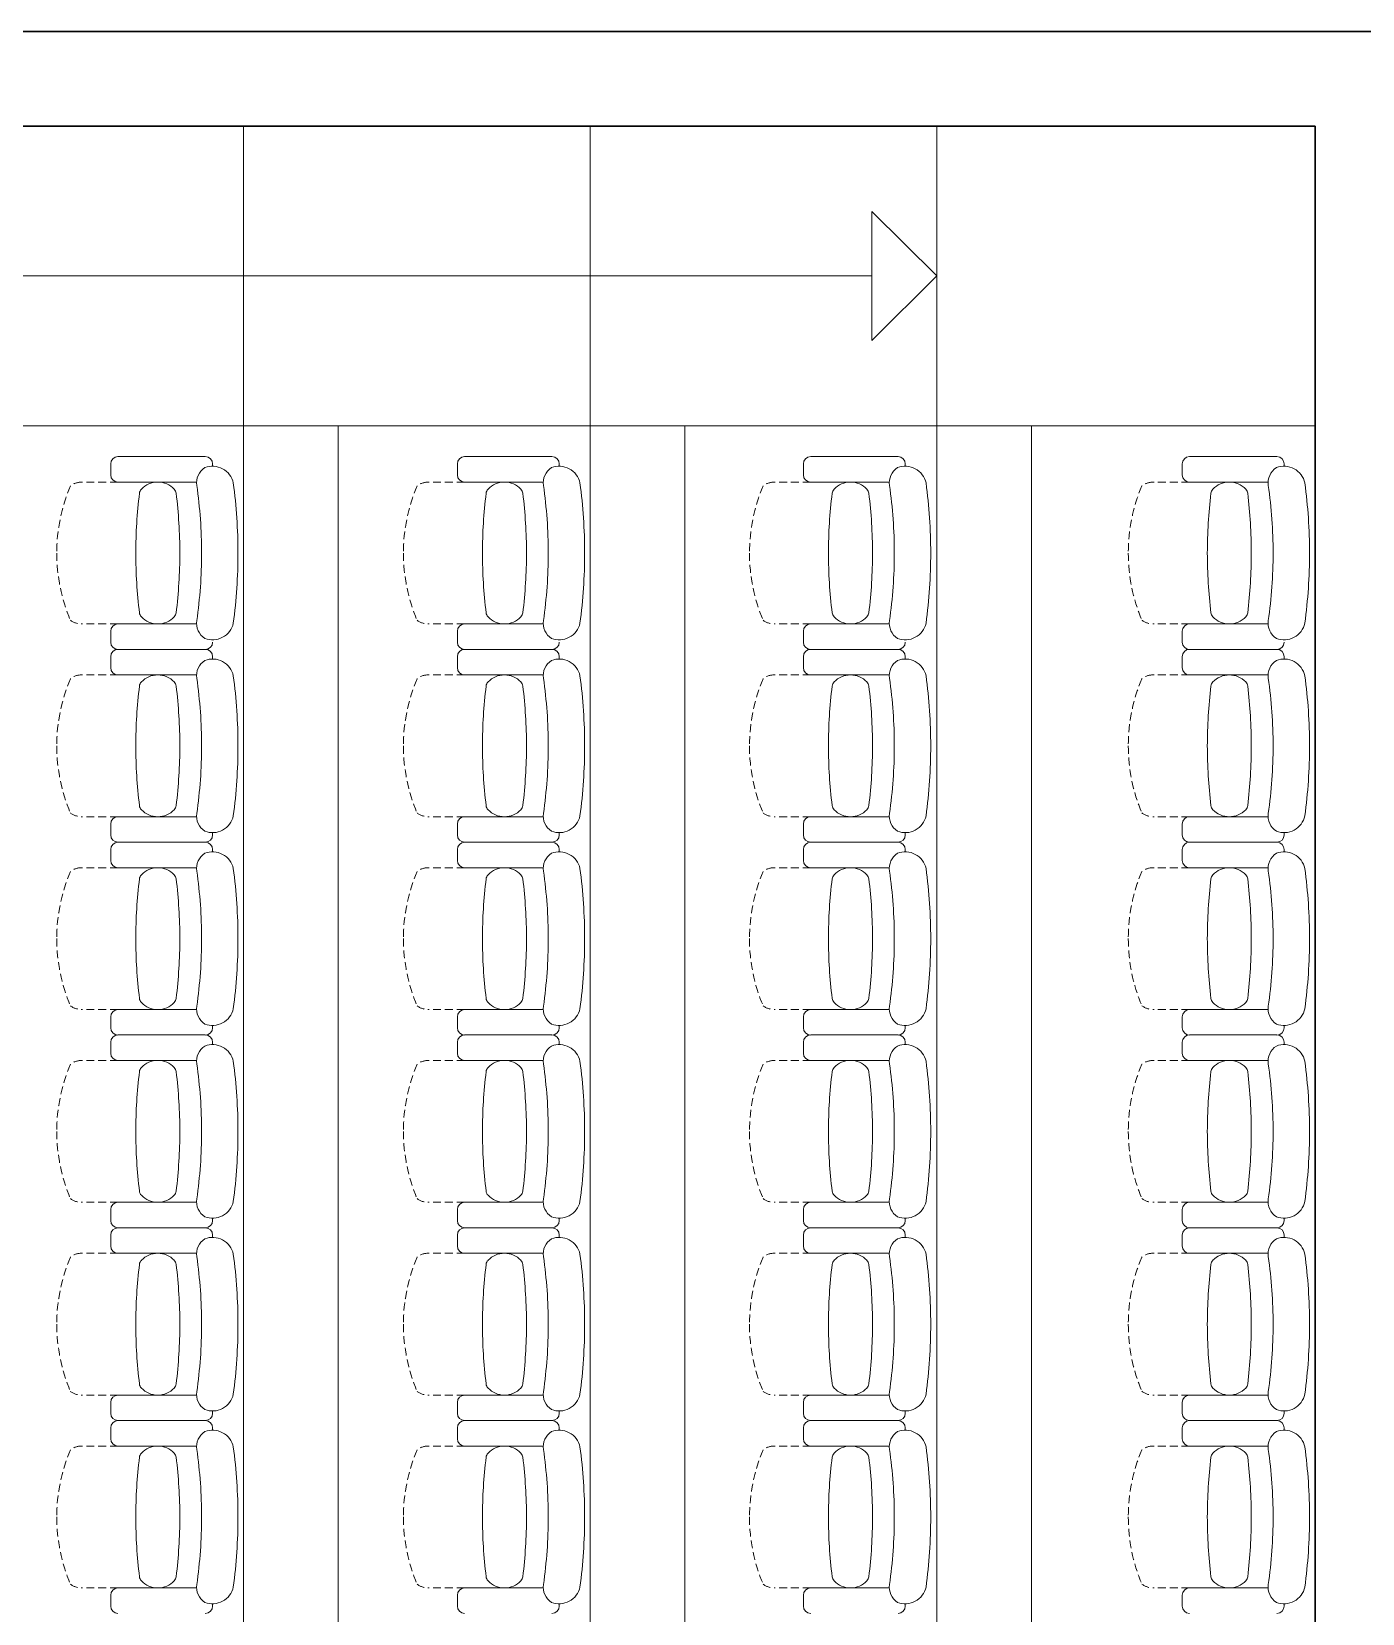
# Model space of a CAD drawing. Header units: inches. Extents: x 11 to 1053, y 2 to 902.
# Drawn here: x 498.4 to 540.6, y 116.2 to 166.4 of the extents above; entities that cross this region are included whole.
import ezdxf

# ---------------------------------------------------------------- set-up
doc = ezdxf.new("R2010")
doc.units = ezdxf.units.IN
doc.header["$MEASUREMENT"] = 0
doc.linetypes.add('DASHED2', pattern=[0.375, 0.25, -0.125])
doc.layers.add('OPREMA', color=253, linetype='Continuous', lineweight=0)
doc.layers.add('ZID', color=5, linetype='Continuous', lineweight=30)

msp = doc.modelspace()

# ---------------------------------------------------------------- linework, layer by layer
at = {"layer": 'OPREMA'}
for p, q in [((505.13, 163.409, 50), (505.13, 75.109, 50)), ((516.13, 154.259, 50), (516.13, 163.409, 50)), ((527.13, 154.259, 50), (527.13, 163.409, 50)), ((527.13, 158.659, 50), (525.066, 160.705, 50)), ((525.066, 156.612, 50), (525.066, 160.705, 50)), ((494.13, 158.659, 50), (525.066, 158.659, 50)), ((527.13, 158.659, 50), (525.066, 156.612, 50)), ((516.13, 154.259, 50), (516.13, 119.259, 50)), ((527.13, 119.259, 50), (527.13, 154.259, 50)), ((494.13, 153.909, 50), (539.13, 153.909, 50)), ((508.13, 153.909, 50), (508.13, 84.609, 50)), ((519.13, 119.259, 50), (519.13, 153.909, 50)), ((530.13, 119.259, 50), (530.13, 153.909, 50)), ((500.912, 152.35, 50), (500.912, 152.696, 50)), ((503.915, 152.927, 50), (501.143, 152.927, 50)), ((504.146, 152.623, 50), (504.146, 152.696, 50)), ((511.912, 152.35, 50), (511.912, 152.696, 50)), ((514.915, 152.927, 50), (512.143, 152.927, 50)), ((515.146, 152.623, 50), (515.146, 152.696, 50)), ((522.892, 152.35, 50), (522.892, 152.696, 50)), ((525.895, 152.927, 50), (523.123, 152.927, 50)), ((526.126, 152.623, 50), (526.126, 152.696, 50)), ((534.912, 152.35, 50), (534.912, 152.696, 50)), ((537.915, 152.927, 50), (535.143, 152.927, 50)), ((538.146, 152.623, 50), (538.146, 152.696, 50)), ((501.143, 152.119, 50), (503.639, 152.119, 50)), ((512.143, 152.119, 50), (514.639, 152.119, 50)), ((523.123, 152.119, 50), (525.619, 152.119, 50)), ((535.143, 152.119, 50), (537.639, 152.119, 50)), ((501.143, 147.619, 50), (503.639, 147.619, 50)), ((512.143, 147.619, 50), (514.639, 147.619, 50)), ((523.123, 147.619, 50), (525.619, 147.619, 50)), ((535.143, 147.619, 50), (537.639, 147.619, 50)), ((500.912, 147.388, 50), (500.912, 147.042, 50)), ((511.912, 147.388, 50), (511.912, 147.042, 50)), ((522.892, 147.388, 50), (522.892, 147.042, 50)), ((534.912, 147.388, 50), (534.912, 147.042, 50)), ((500.912, 146.234, 50), (500.912, 146.581, 50)), ((503.915, 146.811, 50), (501.143, 146.811, 50)), ((504.146, 146.508, 50), (504.146, 146.581, 50)), ((511.912, 146.234, 50), (511.912, 146.581, 50)), ((514.915, 146.811, 50), (512.143, 146.811, 50)), ((515.146, 146.508, 50), (515.146, 146.581, 50)), ((522.892, 146.234, 50), (522.892, 146.581, 50)), ((525.895, 146.811, 50), (523.123, 146.811, 50)), ((526.126, 146.508, 50), (526.126, 146.581, 50)), ((534.912, 146.234, 50), (534.912, 146.581, 50)), ((537.915, 146.811, 50), (535.143, 146.811, 50)), ((538.146, 146.508, 50), (538.146, 146.581, 50)), ((501.143, 146.004, 50), (503.639, 146.004, 50)), ((512.143, 146.004, 50), (514.639, 146.004, 50)), ((523.123, 146.004, 50), (525.619, 146.004, 50)), ((535.143, 146.004, 50), (537.639, 146.004, 50)), ((501.143, 141.504, 50), (503.639, 141.504, 50)), ((512.143, 141.504, 50), (514.639, 141.504, 50)), ((523.123, 141.504, 50), (525.619, 141.504, 50)), ((535.143, 141.504, 50), (537.639, 141.504, 50)), ((500.912, 141.273, 50), (500.912, 140.927, 50)), ((504.146, 140.999, 50), (504.146, 140.927, 50)), ((504.146, 140.999, 50), (504.146, 140.932, 50)), ((511.912, 141.273, 50), (511.912, 140.927, 50)), ((515.146, 140.999, 50), (515.146, 140.927, 50)), ((515.146, 140.999, 50), (515.146, 140.932, 50)), ((522.892, 141.273, 50), (522.892, 140.927, 50)), ((526.126, 140.999, 50), (526.126, 140.927, 50)), ((526.126, 140.999, 50), (526.126, 140.932, 50)), ((534.912, 141.273, 50), (534.912, 140.927, 50)), ((538.146, 140.999, 50), (538.146, 140.927, 50)), ((538.146, 140.999, 50), (538.146, 140.932, 50)), ((503.915, 140.696, 50), (501.143, 140.696, 50)), ((503.915, 140.696, 50), (501.143, 140.696, 50)), ((514.915, 140.696, 50), (512.143, 140.696, 50)), ((514.915, 140.696, 50), (512.143, 140.696, 50)), ((525.895, 140.696, 50), (523.123, 140.696, 50)), ((525.895, 140.696, 50), (523.123, 140.696, 50)), ((537.915, 140.696, 50), (535.143, 140.696, 50)), ((537.915, 140.696, 50), (535.143, 140.696, 50)), ((500.912, 140.119, 50), (500.912, 140.465, 50)), ((504.146, 140.392, 50), (504.146, 140.465, 50)), ((511.912, 140.119, 50), (511.912, 140.465, 50)), ((515.146, 140.392, 50), (515.146, 140.465, 50)), ((522.892, 140.119, 50), (522.892, 140.465, 50)), ((526.126, 140.392, 50), (526.126, 140.465, 50)), ((534.912, 140.119, 50), (534.912, 140.465, 50)), ((538.146, 140.392, 50), (538.146, 140.465, 50)), ((501.143, 139.888, 50), (503.639, 139.888, 50)), ((512.143, 139.888, 50), (514.639, 139.888, 50)), ((523.123, 139.888, 50), (525.619, 139.888, 50)), ((535.143, 139.888, 50), (537.639, 139.888, 50)), ((500.912, 135.157, 50), (500.912, 134.811, 50)), ((501.143, 135.388, 50), (503.639, 135.388, 50)), ((511.912, 135.157, 50), (511.912, 134.811, 50)), ((512.143, 135.388, 50), (514.639, 135.388, 50)), ((522.892, 135.157, 50), (522.892, 134.811, 50)), ((523.123, 135.388, 50), (525.619, 135.388, 50)), ((534.912, 135.157, 50), (534.912, 134.811, 50)), ((535.143, 135.388, 50), (537.639, 135.388, 50)), ((503.915, 134.581, 50), (501.143, 134.581, 50)), ((503.915, 134.581, 50), (501.143, 134.581, 50)), ((504.146, 134.884, 50), (504.146, 134.811, 50)), ((504.146, 134.884, 50), (504.146, 134.816, 50)), ((514.915, 134.581, 50), (512.143, 134.581, 50)), ((514.915, 134.581, 50), (512.143, 134.581, 50)), ((515.146, 134.884, 50), (515.146, 134.811, 50)), ((515.146, 134.884, 50), (515.146, 134.816, 50)), ((525.895, 134.581, 50), (523.123, 134.581, 50)), ((525.895, 134.581, 50), (523.123, 134.581, 50)), ((526.126, 134.884, 50), (526.126, 134.811, 50)), ((526.126, 134.884, 50), (526.126, 134.816, 50)), ((537.915, 134.581, 50), (535.143, 134.581, 50)), ((537.915, 134.581, 50), (535.143, 134.581, 50)), ((538.146, 134.884, 50), (538.146, 134.811, 50)), ((538.146, 134.884, 50), (538.146, 134.816, 50)), ((500.912, 134.004, 50), (500.912, 134.35, 50)), ((504.146, 134.277, 50), (504.146, 134.35, 50)), ((511.912, 134.004, 50), (511.912, 134.35, 50)), ((515.146, 134.277, 50), (515.146, 134.35, 50)), ((522.892, 134.004, 50), (522.892, 134.35, 50)), ((526.126, 134.277, 50), (526.126, 134.35, 50)), ((534.912, 134.004, 50), (534.912, 134.35, 50)), ((538.146, 134.277, 50), (538.146, 134.35, 50)), ((501.143, 133.773, 50), (503.639, 133.773, 50)), ((512.143, 133.773, 50), (514.639, 133.773, 50)), ((523.123, 133.773, 50), (525.619, 133.773, 50)), ((535.143, 133.773, 50), (537.639, 133.773, 50)), ((500.912, 129.042, 50), (500.912, 128.696, 50)), ((501.143, 129.273, 50), (503.639, 129.273, 50)), ((511.912, 129.042, 50), (511.912, 128.696, 50)), ((512.143, 129.273, 50), (514.639, 129.273, 50)), ((522.892, 129.042, 50), (522.892, 128.696, 50)), ((523.123, 129.273, 50), (525.619, 129.273, 50)), ((534.912, 129.042, 50), (534.912, 128.696, 50)), ((535.143, 129.273, 50), (537.639, 129.273, 50)), ((503.915, 128.465, 50), (501.143, 128.465, 50)), ((503.915, 128.465, 50), (501.143, 128.465, 50)), ((504.146, 128.769, 50), (504.146, 128.696, 50)), ((504.146, 128.769, 50), (504.146, 128.701, 50)), ((514.915, 128.465, 50), (512.143, 128.465, 50)), ((514.915, 128.465, 50), (512.143, 128.465, 50)), ((515.146, 128.769, 50), (515.146, 128.696, 50)), ((515.146, 128.769, 50), (515.146, 128.701, 50)), ((525.895, 128.465, 50), (523.123, 128.465, 50)), ((525.895, 128.465, 50), (523.123, 128.465, 50)), ((526.126, 128.769, 50), (526.126, 128.696, 50)), ((526.126, 128.769, 50), (526.126, 128.701, 50)), ((537.915, 128.465, 50), (535.143, 128.465, 50)), ((537.915, 128.465, 50), (535.143, 128.465, 50)), ((538.146, 128.769, 50), (538.146, 128.696, 50)), ((538.146, 128.769, 50), (538.146, 128.701, 50)), ((500.912, 127.888, 50), (500.912, 128.234, 50)), ((504.146, 128.162, 50), (504.146, 128.234, 50)), ((511.912, 127.888, 50), (511.912, 128.234, 50)), ((515.146, 128.162, 50), (515.146, 128.234, 50)), ((522.892, 127.888, 50), (522.892, 128.234, 50)), ((526.126, 128.162, 50), (526.126, 128.234, 50)), ((534.912, 127.888, 50), (534.912, 128.234, 50)), ((538.146, 128.162, 50), (538.146, 128.234, 50)), ((501.143, 127.657, 50), (503.639, 127.657, 50)), ((512.143, 127.657, 50), (514.639, 127.657, 50)), ((523.123, 127.657, 50), (525.619, 127.657, 50)), ((535.143, 127.657, 50), (537.639, 127.657, 50)), ((501.143, 123.157, 50), (503.639, 123.157, 50)), ((512.143, 123.157, 50), (514.639, 123.157, 50)), ((523.123, 123.157, 50), (525.619, 123.157, 50)), ((535.143, 123.157, 50), (537.639, 123.157, 50)), ((500.912, 122.927, 50), (500.912, 122.581, 50)), ((504.146, 122.653, 50), (504.146, 122.581, 50)), ((504.146, 122.653, 50), (504.146, 122.586, 50)), ((511.912, 122.927, 50), (511.912, 122.581, 50)), ((515.146, 122.653, 50), (515.146, 122.581, 50)), ((515.146, 122.653, 50), (515.146, 122.586, 50)), ((522.892, 122.927, 50), (522.892, 122.581, 50)), ((526.126, 122.653, 50), (526.126, 122.581, 50)), ((526.126, 122.653, 50), (526.126, 122.586, 50)), ((534.912, 122.927, 50), (534.912, 122.581, 50)), ((538.146, 122.653, 50), (538.146, 122.581, 50)), ((538.146, 122.653, 50), (538.146, 122.586, 50)), ((500.912, 121.773, 50), (500.912, 122.119, 50)), ((503.915, 122.35, 50), (501.143, 122.35, 50)), ((503.915, 122.35, 50), (501.143, 122.35, 50)), ((504.146, 122.046, 50), (504.146, 122.119, 50)), ((511.912, 121.773, 50), (511.912, 122.119, 50)), ((514.915, 122.35, 50), (512.143, 122.35, 50)), ((514.915, 122.35, 50), (512.143, 122.35, 50)), ((515.146, 122.046, 50), (515.146, 122.119, 50)), ((522.892, 121.773, 50), (522.892, 122.119, 50)), ((525.895, 122.35, 50), (523.123, 122.35, 50)), ((525.895, 122.35, 50), (523.123, 122.35, 50)), ((526.126, 122.046, 50), (526.126, 122.119, 50)), ((534.912, 121.773, 50), (534.912, 122.119, 50)), ((537.915, 122.35, 50), (535.143, 122.35, 50)), ((537.915, 122.35, 50), (535.143, 122.35, 50)), ((538.146, 122.046, 50), (538.146, 122.119, 50)), ((501.143, 121.542, 50), (503.639, 121.542, 50)), ((512.143, 121.542, 50), (514.639, 121.542, 50)), ((523.123, 121.542, 50), (525.619, 121.542, 50)), ((535.143, 121.542, 50), (537.639, 121.542, 50)), ((516.13, 119.259, 50), (516.13, 84.259, 50)), ((519.13, 84.609, 50), (519.13, 119.259, 50)), ((527.13, 84.259, 50), (527.13, 119.259, 50)), ((530.13, 84.609, 50), (530.13, 119.259, 50)), ((501.143, 117.042, 50), (503.639, 117.042, 50)), ((512.143, 117.042, 50), (514.639, 117.042, 50)), ((523.123, 117.042, 50), (525.619, 117.042, 50)), ((535.143, 117.042, 50), (537.639, 117.042, 50)), ((500.912, 116.811, 50), (500.912, 116.465, 50)), ((504.146, 116.538, 50), (504.146, 116.465, 50)), ((504.146, 116.538, 50), (504.146, 116.47, 50)), ((511.912, 116.811, 50), (511.912, 116.465, 50)), ((515.146, 116.538, 50), (515.146, 116.465, 50)), ((515.146, 116.538, 50), (515.146, 116.47, 50)), ((522.892, 116.811, 50), (522.892, 116.465, 50)), ((526.126, 116.538, 50), (526.126, 116.465, 50)), ((526.126, 116.538, 50), (526.126, 116.47, 50)), ((534.912, 116.811, 50), (534.912, 116.465, 50)), ((538.146, 116.538, 50), (538.146, 116.465, 50)), ((538.146, 116.538, 50), (538.146, 116.47, 50))]:
    msp.add_line(p, q, dxfattribs=at)
at = {"layer": 'OPREMA', "linetype": 'DASHED2'}
for p, q in [((501.143, 152.119, 50), (499.987, 152.119, 50)), ((512.143, 152.119, 50), (510.987, 152.119, 50)), ((523.123, 152.119, 50), (521.966, 152.119, 50)), ((535.143, 152.119, 50), (533.987, 152.119, 50)), ((501.143, 147.619, 50), (499.987, 147.619, 50)), ((512.143, 147.619, 50), (510.987, 147.619, 50)), ((523.123, 147.619, 50), (521.966, 147.619, 50)), ((535.143, 147.619, 50), (533.987, 147.619, 50)), ((501.143, 146.004, 50), (499.987, 146.004, 50)), ((512.143, 146.004, 50), (510.987, 146.004, 50)), ((523.123, 146.004, 50), (521.966, 146.004, 50)), ((535.143, 146.004, 50), (533.987, 146.004, 50)), ((501.143, 141.504, 50), (499.987, 141.504, 50)), ((512.143, 141.504, 50), (510.987, 141.504, 50)), ((523.123, 141.504, 50), (521.966, 141.504, 50)), ((535.143, 141.504, 50), (533.987, 141.504, 50)), ((501.143, 139.888, 50), (499.987, 139.888, 50)), ((512.143, 139.888, 50), (510.987, 139.888, 50)), ((523.123, 139.888, 50), (521.966, 139.888, 50)), ((535.143, 139.888, 50), (533.987, 139.888, 50)), ((501.143, 135.388, 50), (499.987, 135.388, 50)), ((512.143, 135.388, 50), (510.987, 135.388, 50)), ((523.123, 135.388, 50), (521.966, 135.388, 50)), ((535.143, 135.388, 50), (533.987, 135.388, 50)), ((501.143, 133.773, 50), (499.987, 133.773, 50)), ((512.143, 133.773, 50), (510.987, 133.773, 50)), ((523.123, 133.773, 50), (521.966, 133.773, 50)), ((535.143, 133.773, 50), (533.987, 133.773, 50)), ((501.143, 129.273, 50), (499.987, 129.273, 50)), ((512.143, 129.273, 50), (510.987, 129.273, 50)), ((523.123, 129.273, 50), (521.966, 129.273, 50)), ((535.143, 129.273, 50), (533.987, 129.273, 50)), ((501.143, 127.657, 50), (499.987, 127.657, 50)), ((512.143, 127.657, 50), (510.987, 127.657, 50)), ((523.123, 127.657, 50), (521.966, 127.657, 50)), ((535.143, 127.657, 50), (533.987, 127.657, 50)), ((501.143, 123.157, 50), (499.987, 123.157, 50)), ((512.143, 123.157, 50), (510.987, 123.157, 50)), ((523.123, 123.157, 50), (521.966, 123.157, 50)), ((535.143, 123.157, 50), (533.987, 123.157, 50)), ((501.143, 121.542, 50), (499.987, 121.542, 50)), ((512.143, 121.542, 50), (510.987, 121.542, 50)), ((523.123, 121.542, 50), (521.966, 121.542, 50)), ((535.143, 121.542, 50), (533.987, 121.542, 50)), ((501.143, 117.042, 50), (499.987, 117.042, 50)), ((512.143, 117.042, 50), (510.987, 117.042, 50)), ((523.123, 117.042, 50), (521.966, 117.042, 50)), ((535.143, 117.042, 50), (533.987, 117.042, 50))]:
    msp.add_line(p, q, dxfattribs=at)
at = {"layer": 'OPREMA'}
for centre, radius, start, end in [((501.143, 152.696, 50), 0.231, 90, 180), ((504.215, 152.095, 50), 0.577, 123.2534, 188.1575), ((504.143, 151.948, 50), 0.675, 12.2743, 111.1842), ((503.915, 152.696, 50), 0.231, 360, 90), ((512.143, 152.696, 50), 0.231, 90, 180), ((515.215, 152.095, 50), 0.577, 123.2534, 188.1575), ((515.143, 151.948, 50), 0.675, 12.2743, 111.1842), ((514.915, 152.696, 50), 0.231, 360, 90), ((523.123, 152.696, 50), 0.231, 90, 180), ((526.195, 152.095, 50), 0.577, 123.2534, 188.1575), ((526.123, 151.948, 50), 0.675, 12.2743, 111.1842), ((525.895, 152.696, 50), 0.231, 360, 90), ((535.143, 152.696, 50), 0.231, 90, 180), ((538.215, 152.095, 50), 0.577, 123.2534, 188.1575), ((538.143, 151.948, 50), 0.675, 12.2743, 111.1842), ((537.915, 152.696, 50), 0.231, 360, 90), ((501.143, 152.35, 50), 0.231, 180, 270), ((502.407, 151.402, 50), 0.717, 43.3442, 136.6558), ((488.202, 149.869, 50), 16.749, 0, 7.6255), ((512.143, 152.35, 50), 0.231, 180, 270), ((513.407, 151.402, 50), 0.717, 43.3442, 136.6558), ((499.202, 149.869, 50), 16.749, 0, 7.6255), ((523.123, 152.35, 50), 0.231, 180, 270), ((524.387, 151.402, 50), 0.717, 43.3442, 136.6558), ((510.182, 149.869, 50), 16.749, 0, 7.6255), ((535.143, 152.35, 50), 0.231, 180, 270), ((536.407, 151.402, 50), 0.717, 43.3442, 136.6558), ((522.202, 149.869, 50), 16.749, 0, 7.6255), ((517.303, 149.869, 50), 15.594, 173.0207, 180), ((502.053, 151.736, 50), 0.231, 136.6558, 173.0207), ((502.76, 151.736, 50), 0.231, 6.9793, 43.3442), ((487.511, 149.869, 50), 15.594, 0, 6.9793), ((488.686, 149.869, 50), 15.111, 0, 8.1575), ((528.303, 149.869, 50), 15.594, 173.0207, 180), ((513.053, 151.736, 50), 0.231, 136.6558, 173.0207), ((513.76, 151.736, 50), 0.231, 6.9793, 43.3442), ((498.511, 149.869, 50), 15.594, 0, 6.9793), ((499.686, 149.869, 50), 15.111, 0, 8.1575), ((539.282, 149.869, 50), 15.594, 173.0207, 180), ((524.033, 151.736, 50), 0.231, 136.6558, 173.0207), ((524.74, 151.736, 50), 0.231, 6.9793, 43.3442), ((509.491, 149.869, 50), 15.594, 0, 6.9793), ((510.666, 149.869, 50), 15.111, 0, 8.1575), ((551.303, 149.869, 50), 15.594, 173.0207, 180), ((536.053, 151.736, 50), 0.231, 136.6558, 173.0207), ((536.76, 151.736, 50), 0.231, 6.9793, 43.3442), ((521.511, 149.869, 50), 15.594, 0, 6.9793), ((522.686, 149.869, 50), 15.111, 0, 8.1575), ((517.303, 149.869, 50), 15.594, 180, 186.9793), ((487.511, 149.869, 50), 15.594, 353.0207, 0), ((488.686, 149.869, 50), 15.111, 351.8425, 0), ((488.202, 149.869, 50), 16.749, 352.3745, 0), ((528.303, 149.869, 50), 15.594, 180, 186.9793), ((498.511, 149.869, 50), 15.594, 353.0207, 0), ((499.686, 149.869, 50), 15.111, 351.8425, 0), ((499.202, 149.869, 50), 16.749, 352.3745, 0), ((539.282, 149.869, 50), 15.594, 180, 186.9793), ((509.491, 149.869, 50), 15.594, 353.0207, 0), ((510.666, 149.869, 50), 15.111, 351.8425, 0), ((510.182, 149.869, 50), 16.749, 352.3745, 0), ((551.303, 149.869, 50), 15.594, 180, 186.9793), ((521.511, 149.869, 50), 15.594, 353.0207, 0), ((522.686, 149.869, 50), 15.111, 351.8425, 0), ((522.202, 149.869, 50), 16.749, 352.3745, 0), ((501.143, 147.388, 50), 0.231, 90, 180), ((502.053, 148.002, 50), 0.231, 186.9793, 223.3442), ((502.407, 148.336, 50), 0.717, 223.3442, 316.6558), ((502.76, 148.002, 50), 0.231, 316.6558, 353.0207), ((504.215, 147.643, 50), 0.577, 171.8425, 236.7466), ((504.215, 147.643, 50), 0.577, 171.8425, 236.7466), ((504.143, 147.79, 50), 0.675, 248.8158, 347.7257), ((512.143, 147.388, 50), 0.231, 90, 180), ((513.053, 148.002, 50), 0.231, 186.9793, 223.3442), ((513.407, 148.336, 50), 0.717, 223.3442, 316.6558), ((513.76, 148.002, 50), 0.231, 316.6558, 353.0207), ((515.215, 147.643, 50), 0.577, 171.8425, 236.7466), ((515.215, 147.643, 50), 0.577, 171.8425, 236.7466), ((515.143, 147.79, 50), 0.675, 248.8158, 347.7257), ((523.123, 147.388, 50), 0.231, 90, 180), ((524.033, 148.002, 50), 0.231, 186.9793, 223.3442), ((524.387, 148.336, 50), 0.717, 223.3442, 316.6558), ((524.74, 148.002, 50), 0.231, 316.6558, 353.0207), ((526.195, 147.643, 50), 0.577, 171.8425, 236.7466), ((526.195, 147.643, 50), 0.577, 171.8425, 236.7466), ((526.123, 147.79, 50), 0.675, 248.8158, 347.7257), ((535.143, 147.388, 50), 0.231, 90, 180), ((536.053, 148.002, 50), 0.231, 186.9793, 223.3442), ((536.407, 148.336, 50), 0.717, 223.3442, 316.6558), ((536.76, 148.002, 50), 0.231, 316.6558, 353.0207), ((538.215, 147.643, 50), 0.577, 171.8425, 236.7466), ((538.215, 147.643, 50), 0.577, 171.8425, 236.7466), ((538.143, 147.79, 50), 0.675, 248.8158, 347.7257), ((501.143, 147.042, 50), 0.231, 180, 270), ((503.915, 147.042, 50), 0.231, 270, 0), ((512.143, 147.042, 50), 0.231, 180, 270), ((514.915, 147.042, 50), 0.231, 270, 0), ((523.123, 147.042, 50), 0.231, 180, 270), ((525.895, 147.042, 50), 0.231, 270, 0), ((535.143, 147.042, 50), 0.231, 180, 270), ((537.915, 147.042, 50), 0.231, 270, 0), ((501.143, 146.581, 50), 0.231, 90, 180), ((503.915, 146.581, 50), 0.231, 360, 90), ((512.143, 146.581, 50), 0.231, 90, 180), ((514.915, 146.581, 50), 0.231, 360, 90), ((523.123, 146.581, 50), 0.231, 90, 180), ((525.895, 146.581, 50), 0.231, 360, 90), ((535.143, 146.581, 50), 0.231, 90, 180), ((537.915, 146.581, 50), 0.231, 360, 90), ((501.143, 146.234, 50), 0.231, 180, 270), ((504.215, 145.98, 50), 0.577, 123.2534, 188.1575), ((504.143, 145.833, 50), 0.675, 12.2743, 111.1842), ((512.143, 146.234, 50), 0.231, 180, 270), ((515.215, 145.98, 50), 0.577, 123.2534, 188.1575), ((515.143, 145.833, 50), 0.675, 12.2743, 111.1842), ((523.123, 146.234, 50), 0.231, 180, 270), ((526.195, 145.98, 50), 0.577, 123.2534, 188.1575), ((526.123, 145.833, 50), 0.675, 12.2743, 111.1842), ((535.143, 146.234, 50), 0.231, 180, 270), ((538.215, 145.98, 50), 0.577, 123.2534, 188.1575), ((538.143, 145.833, 50), 0.675, 12.2743, 111.1842), ((517.303, 143.754, 50), 15.594, 173.0207, 180), ((502.053, 145.62, 50), 0.231, 136.6558, 173.0207), ((502.407, 145.287, 50), 0.717, 43.3442, 136.6558), ((502.76, 145.62, 50), 0.231, 6.9793, 43.3442), ((487.511, 143.754, 50), 15.594, 0, 6.9793), ((488.686, 143.754, 50), 15.111, 0, 8.1575), ((488.202, 143.754, 50), 16.749, 0, 7.6255), ((528.303, 143.754, 50), 15.594, 173.0207, 180), ((513.053, 145.62, 50), 0.231, 136.6558, 173.0207), ((513.407, 145.287, 50), 0.717, 43.3442, 136.6558), ((513.76, 145.62, 50), 0.231, 6.9793, 43.3442), ((498.511, 143.754, 50), 15.594, 0, 6.9793), ((499.686, 143.754, 50), 15.111, 0, 8.1575), ((499.202, 143.754, 50), 16.749, 0, 7.6255), ((539.282, 143.754, 50), 15.594, 173.0207, 180), ((524.033, 145.62, 50), 0.231, 136.6558, 173.0207), ((524.387, 145.287, 50), 0.717, 43.3442, 136.6558), ((524.74, 145.62, 50), 0.231, 6.9793, 43.3442), ((509.491, 143.754, 50), 15.594, 0, 6.9793), ((510.666, 143.754, 50), 15.111, 0, 8.1575), ((510.182, 143.754, 50), 16.749, 0, 7.6255), ((551.303, 143.754, 50), 15.594, 173.0207, 180), ((536.053, 145.62, 50), 0.231, 136.6558, 173.0207), ((536.407, 145.287, 50), 0.717, 43.3442, 136.6558), ((536.76, 145.62, 50), 0.231, 6.9793, 43.3442), ((521.511, 143.754, 50), 15.594, 0, 6.9793), ((522.686, 143.754, 50), 15.111, 0, 8.1575), ((522.202, 143.754, 50), 16.749, 0, 7.6255), ((517.303, 143.754, 50), 15.594, 180, 186.9793), ((487.511, 143.754, 50), 15.594, 353.0207, 0), ((488.686, 143.754, 50), 15.111, 351.8425, 0), ((488.202, 143.754, 50), 16.749, 352.3745, 0), ((528.303, 143.754, 50), 15.594, 180, 186.9793), ((498.511, 143.754, 50), 15.594, 353.0207, 0), ((499.686, 143.754, 50), 15.111, 351.8425, 0), ((499.202, 143.754, 50), 16.749, 352.3745, 0), ((539.282, 143.754, 50), 15.594, 180, 186.9793), ((509.491, 143.754, 50), 15.594, 353.0207, 0), ((510.666, 143.754, 50), 15.111, 351.8425, 0), ((510.182, 143.754, 50), 16.749, 352.3745, 0), ((551.303, 143.754, 50), 15.594, 180, 186.9793), ((521.511, 143.754, 50), 15.594, 353.0207, 0), ((522.686, 143.754, 50), 15.111, 351.8425, 0), ((522.202, 143.754, 50), 16.749, 352.3745, 0), ((501.143, 141.273, 50), 0.231, 90, 180), ((502.053, 141.887, 50), 0.231, 186.9793, 223.3442), ((502.407, 142.22, 50), 0.717, 223.3442, 316.6558), ((502.76, 141.887, 50), 0.231, 316.6558, 353.0207), ((504.215, 141.528, 50), 0.577, 171.8425, 236.7466), ((504.215, 141.528, 50), 0.577, 171.8425, 236.7466), ((504.143, 141.675, 50), 0.675, 248.8158, 347.7257), ((512.143, 141.273, 50), 0.231, 90, 180), ((513.053, 141.887, 50), 0.231, 186.9793, 223.3442), ((513.407, 142.22, 50), 0.717, 223.3442, 316.6558), ((513.76, 141.887, 50), 0.231, 316.6558, 353.0207), ((515.215, 141.528, 50), 0.577, 171.8425, 236.7466), ((515.215, 141.528, 50), 0.577, 171.8425, 236.7466), ((515.143, 141.675, 50), 0.675, 248.8158, 347.7257), ((523.123, 141.273, 50), 0.231, 90, 180), ((524.033, 141.887, 50), 0.231, 186.9793, 223.3442), ((524.387, 142.22, 50), 0.717, 223.3442, 316.6558), ((524.74, 141.887, 50), 0.231, 316.6558, 353.0207), ((526.195, 141.528, 50), 0.577, 171.8425, 236.7466), ((526.195, 141.528, 50), 0.577, 171.8425, 236.7466), ((526.123, 141.675, 50), 0.675, 248.8158, 347.7257), ((535.143, 141.273, 50), 0.231, 90, 180), ((536.053, 141.887, 50), 0.231, 186.9793, 223.3442), ((536.407, 142.22, 50), 0.717, 223.3442, 316.6558), ((536.76, 141.887, 50), 0.231, 316.6558, 353.0207), ((538.215, 141.528, 50), 0.577, 171.8425, 236.7466), ((538.215, 141.528, 50), 0.577, 171.8425, 236.7466), ((538.143, 141.675, 50), 0.675, 248.8158, 347.7257), ((501.143, 140.927, 50), 0.231, 180, 270), ((501.143, 140.465, 50), 0.231, 90, 180), ((503.915, 140.927, 50), 0.231, 270, 0), ((503.915, 140.465, 50), 0.231, 360, 90), ((512.143, 140.927, 50), 0.231, 180, 270), ((512.143, 140.465, 50), 0.231, 90, 180), ((514.915, 140.927, 50), 0.231, 270, 0), ((514.915, 140.465, 50), 0.231, 360, 90), ((523.123, 140.927, 50), 0.231, 180, 270), ((523.123, 140.465, 50), 0.231, 90, 180), ((525.895, 140.927, 50), 0.231, 270, 0), ((525.895, 140.465, 50), 0.231, 360, 90), ((535.143, 140.927, 50), 0.231, 180, 270), ((535.143, 140.465, 50), 0.231, 90, 180), ((537.915, 140.927, 50), 0.231, 270, 0), ((537.915, 140.465, 50), 0.231, 360, 90), ((501.143, 140.119, 50), 0.231, 180, 270), ((504.215, 139.864, 50), 0.577, 123.2534, 188.1575), ((504.143, 139.717, 50), 0.675, 12.2743, 111.1842), ((512.143, 140.119, 50), 0.231, 180, 270), ((515.215, 139.864, 50), 0.577, 123.2534, 188.1575), ((515.143, 139.717, 50), 0.675, 12.2743, 111.1842), ((523.123, 140.119, 50), 0.231, 180, 270), ((526.195, 139.864, 50), 0.577, 123.2534, 188.1575), ((526.123, 139.717, 50), 0.675, 12.2743, 111.1842), ((535.143, 140.119, 50), 0.231, 180, 270), ((538.215, 139.864, 50), 0.577, 123.2534, 188.1575), ((538.143, 139.717, 50), 0.675, 12.2743, 111.1842), ((517.303, 137.638, 50), 15.594, 173.0207, 180), ((502.053, 139.505, 50), 0.231, 136.6558, 173.0207), ((502.407, 139.171, 50), 0.717, 43.3442, 136.6558), ((502.76, 139.505, 50), 0.231, 6.9793, 43.3442), ((487.511, 137.638, 50), 15.594, 0, 6.9793), ((488.686, 137.638, 50), 15.111, 0, 8.1575), ((488.202, 137.638, 50), 16.749, 0, 7.6255), ((528.303, 137.638, 50), 15.594, 173.0207, 180), ((513.053, 139.505, 50), 0.231, 136.6558, 173.0207), ((513.407, 139.171, 50), 0.717, 43.3442, 136.6558), ((513.76, 139.505, 50), 0.231, 6.9793, 43.3442), ((498.511, 137.638, 50), 15.594, 0, 6.9793), ((499.686, 137.638, 50), 15.111, 0, 8.1575), ((499.202, 137.638, 50), 16.749, 0, 7.6255), ((539.282, 137.638, 50), 15.594, 173.0207, 180), ((524.033, 139.505, 50), 0.231, 136.6558, 173.0207), ((524.387, 139.171, 50), 0.717, 43.3442, 136.6558), ((524.74, 139.505, 50), 0.231, 6.9793, 43.3442), ((509.491, 137.638, 50), 15.594, 0, 6.9793), ((510.666, 137.638, 50), 15.111, 0, 8.1575), ((510.182, 137.638, 50), 16.749, 0, 7.6255), ((551.303, 137.638, 50), 15.594, 173.0207, 180), ((536.053, 139.505, 50), 0.231, 136.6558, 173.0207), ((536.407, 139.171, 50), 0.717, 43.3442, 136.6558), ((536.76, 139.505, 50), 0.231, 6.9793, 43.3442), ((521.511, 137.638, 50), 15.594, 0, 6.9793), ((522.686, 137.638, 50), 15.111, 0, 8.1575), ((522.202, 137.638, 50), 16.749, 0, 7.6255), ((517.303, 137.638, 50), 15.594, 180, 186.9793), ((487.511, 137.638, 50), 15.594, 353.0207, 0), ((488.686, 137.638, 50), 15.111, 351.8425, 0), ((488.202, 137.638, 50), 16.749, 352.3745, 0), ((528.303, 137.638, 50), 15.594, 180, 186.9793), ((498.511, 137.638, 50), 15.594, 353.0207, 0), ((499.686, 137.638, 50), 15.111, 351.8425, 0), ((499.202, 137.638, 50), 16.749, 352.3745, 0), ((539.282, 137.638, 50), 15.594, 180, 186.9793), ((509.491, 137.638, 50), 15.594, 353.0207, 0), ((510.666, 137.638, 50), 15.111, 351.8425, 0), ((510.182, 137.638, 50), 16.749, 352.3745, 0), ((551.303, 137.638, 50), 15.594, 180, 186.9793), ((521.511, 137.638, 50), 15.594, 353.0207, 0), ((522.686, 137.638, 50), 15.111, 351.8425, 0), ((522.202, 137.638, 50), 16.749, 352.3745, 0), ((502.053, 135.771, 50), 0.231, 186.9793, 223.3442), ((502.407, 136.105, 50), 0.717, 223.3442, 316.6558), ((502.76, 135.771, 50), 0.231, 316.6558, 353.0207), ((504.215, 135.412, 50), 0.577, 171.8425, 236.7466), ((504.215, 135.412, 50), 0.577, 171.8425, 236.7466), ((513.053, 135.771, 50), 0.231, 186.9793, 223.3442), ((513.407, 136.105, 50), 0.717, 223.3442, 316.6558), ((513.76, 135.771, 50), 0.231, 316.6558, 353.0207), ((515.215, 135.412, 50), 0.577, 171.8425, 236.7466), ((515.215, 135.412, 50), 0.577, 171.8425, 236.7466), ((524.033, 135.771, 50), 0.231, 186.9793, 223.3442), ((524.387, 136.105, 50), 0.717, 223.3442, 316.6558), ((524.74, 135.771, 50), 0.231, 316.6558, 353.0207), ((526.195, 135.412, 50), 0.577, 171.8425, 236.7466), ((526.195, 135.412, 50), 0.577, 171.8425, 236.7466), ((536.053, 135.771, 50), 0.231, 186.9793, 223.3442), ((536.407, 136.105, 50), 0.717, 223.3442, 316.6558), ((536.76, 135.771, 50), 0.231, 316.6558, 353.0207), ((538.215, 135.412, 50), 0.577, 171.8425, 236.7466), ((538.215, 135.412, 50), 0.577, 171.8425, 236.7466), ((501.143, 135.157, 50), 0.231, 90, 180), ((504.143, 135.559, 50), 0.675, 248.8158, 347.7257), ((512.143, 135.157, 50), 0.231, 90, 180), ((515.143, 135.559, 50), 0.675, 248.8158, 347.7257), ((523.123, 135.157, 50), 0.231, 90, 180), ((526.123, 135.559, 50), 0.675, 248.8158, 347.7257), ((535.143, 135.157, 50), 0.231, 90, 180), ((538.143, 135.559, 50), 0.675, 248.8158, 347.7257), ((501.143, 134.811, 50), 0.231, 180, 270), ((501.143, 134.35, 50), 0.231, 90, 180), ((503.915, 134.811, 50), 0.231, 270, 0), ((503.915, 134.35, 50), 0.231, 360, 90), ((512.143, 134.811, 50), 0.231, 180, 270), ((512.143, 134.35, 50), 0.231, 90, 180), ((514.915, 134.811, 50), 0.231, 270, 0), ((514.915, 134.35, 50), 0.231, 360, 90), ((523.123, 134.811, 50), 0.231, 180, 270), ((523.123, 134.35, 50), 0.231, 90, 180), ((525.895, 134.811, 50), 0.231, 270, 0), ((525.895, 134.35, 50), 0.231, 360, 90), ((535.143, 134.811, 50), 0.231, 180, 270), ((535.143, 134.35, 50), 0.231, 90, 180), ((537.915, 134.811, 50), 0.231, 270, 0), ((537.915, 134.35, 50), 0.231, 360, 90), ((501.143, 134.004, 50), 0.231, 180, 270), ((504.215, 133.749, 50), 0.577, 123.2534, 188.1575), ((504.143, 133.602, 50), 0.675, 12.2743, 111.1842), ((512.143, 134.004, 50), 0.231, 180, 270), ((515.215, 133.749, 50), 0.577, 123.2534, 188.1575), ((515.143, 133.602, 50), 0.675, 12.2743, 111.1842), ((523.123, 134.004, 50), 0.231, 180, 270), ((526.195, 133.749, 50), 0.577, 123.2534, 188.1575), ((526.123, 133.602, 50), 0.675, 12.2743, 111.1842), ((535.143, 134.004, 50), 0.231, 180, 270), ((538.215, 133.749, 50), 0.577, 123.2534, 188.1575), ((538.143, 133.602, 50), 0.675, 12.2743, 111.1842), ((502.053, 133.39, 50), 0.231, 136.6558, 173.0207), ((502.407, 133.056, 50), 0.717, 43.3442, 136.6558), ((502.76, 133.39, 50), 0.231, 6.9793, 43.3442), ((488.686, 131.523, 50), 15.111, 0, 8.1575), ((488.202, 131.523, 50), 16.749, 0, 7.6255), ((513.053, 133.39, 50), 0.231, 136.6558, 173.0207), ((513.407, 133.056, 50), 0.717, 43.3442, 136.6558), ((513.76, 133.39, 50), 0.231, 6.9793, 43.3442), ((499.686, 131.523, 50), 15.111, 0, 8.1575), ((499.202, 131.523, 50), 16.749, 0, 7.6255), ((524.033, 133.39, 50), 0.231, 136.6558, 173.0207), ((524.387, 133.056, 50), 0.717, 43.3442, 136.6558), ((524.74, 133.39, 50), 0.231, 6.9793, 43.3442), ((510.666, 131.523, 50), 15.111, 0, 8.1575), ((510.182, 131.523, 50), 16.749, 0, 7.6255), ((536.053, 133.39, 50), 0.231, 136.6558, 173.0207), ((536.407, 133.056, 50), 0.717, 43.3442, 136.6558), ((536.76, 133.39, 50), 0.231, 6.9793, 43.3442), ((522.686, 131.523, 50), 15.111, 0, 8.1575), ((522.202, 131.523, 50), 16.749, 0, 7.6255), ((517.303, 131.523, 50), 15.594, 173.0207, 180), ((487.511, 131.523, 50), 15.594, 0, 6.9793), ((528.303, 131.523, 50), 15.594, 173.0207, 180), ((498.511, 131.523, 50), 15.594, 0, 6.9793), ((539.282, 131.523, 50), 15.594, 173.0207, 180), ((509.491, 131.523, 50), 15.594, 0, 6.9793), ((551.303, 131.523, 50), 15.594, 173.0207, 180), ((521.511, 131.523, 50), 15.594, 0, 6.9793), ((517.303, 131.523, 50), 15.594, 180, 186.9793), ((487.511, 131.523, 50), 15.594, 353.0207, 0), ((488.686, 131.523, 50), 15.111, 351.8425, 0), ((488.202, 131.523, 50), 16.749, 352.3745, 0), ((528.303, 131.523, 50), 15.594, 180, 186.9793), ((498.511, 131.523, 50), 15.594, 353.0207, 0), ((499.686, 131.523, 50), 15.111, 351.8425, 0), ((499.202, 131.523, 50), 16.749, 352.3745, 0), ((539.282, 131.523, 50), 15.594, 180, 186.9793), ((509.491, 131.523, 50), 15.594, 353.0207, 0), ((510.666, 131.523, 50), 15.111, 351.8425, 0), ((510.182, 131.523, 50), 16.749, 352.3745, 0), ((551.303, 131.523, 50), 15.594, 180, 186.9793), ((521.511, 131.523, 50), 15.594, 353.0207, 0), ((522.686, 131.523, 50), 15.111, 351.8425, 0), ((522.202, 131.523, 50), 16.749, 352.3745, 0), ((502.053, 129.656, 50), 0.231, 186.9793, 223.3442), ((502.407, 129.99, 50), 0.717, 223.3442, 316.6558), ((502.76, 129.656, 50), 0.231, 316.6558, 353.0207), ((513.053, 129.656, 50), 0.231, 186.9793, 223.3442), ((513.407, 129.99, 50), 0.717, 223.3442, 316.6558), ((513.76, 129.656, 50), 0.231, 316.6558, 353.0207), ((524.033, 129.656, 50), 0.231, 186.9793, 223.3442), ((524.387, 129.99, 50), 0.717, 223.3442, 316.6558), ((524.74, 129.656, 50), 0.231, 316.6558, 353.0207), ((536.053, 129.656, 50), 0.231, 186.9793, 223.3442), ((536.407, 129.99, 50), 0.717, 223.3442, 316.6558), ((536.76, 129.656, 50), 0.231, 316.6558, 353.0207), ((501.143, 129.042, 50), 0.231, 90, 180), ((504.215, 129.297, 50), 0.577, 171.8425, 236.7466), ((504.215, 129.297, 50), 0.577, 171.8425, 236.7466), ((504.143, 129.444, 50), 0.675, 248.8158, 347.7257), ((512.143, 129.042, 50), 0.231, 90, 180), ((515.215, 129.297, 50), 0.577, 171.8425, 236.7466), ((515.215, 129.297, 50), 0.577, 171.8425, 236.7466), ((515.143, 129.444, 50), 0.675, 248.8158, 347.7257), ((523.123, 129.042, 50), 0.231, 90, 180), ((526.195, 129.297, 50), 0.577, 171.8425, 236.7466), ((526.195, 129.297, 50), 0.577, 171.8425, 236.7466), ((526.123, 129.444, 50), 0.675, 248.8158, 347.7257), ((535.143, 129.042, 50), 0.231, 90, 180), ((538.215, 129.297, 50), 0.577, 171.8425, 236.7466), ((538.215, 129.297, 50), 0.577, 171.8425, 236.7466), ((538.143, 129.444, 50), 0.675, 248.8158, 347.7257), ((501.143, 128.696, 50), 0.231, 180, 270), ((501.143, 128.234, 50), 0.231, 90, 180), ((503.915, 128.696, 50), 0.231, 270, 0), ((503.915, 128.234, 50), 0.231, 360, 90), ((512.143, 128.696, 50), 0.231, 180, 270), ((512.143, 128.234, 50), 0.231, 90, 180), ((514.915, 128.696, 50), 0.231, 270, 0), ((514.915, 128.234, 50), 0.231, 360, 90), ((523.123, 128.696, 50), 0.231, 180, 270), ((523.123, 128.234, 50), 0.231, 90, 180), ((525.895, 128.696, 50), 0.231, 270, 0), ((525.895, 128.234, 50), 0.231, 360, 90), ((535.143, 128.696, 50), 0.231, 180, 270), ((535.143, 128.234, 50), 0.231, 90, 180), ((537.915, 128.696, 50), 0.231, 270, 0), ((537.915, 128.234, 50), 0.231, 360, 90), ((504.215, 127.633, 50), 0.577, 123.2534, 188.1575), ((504.143, 127.486, 50), 0.675, 12.2743, 111.1842), ((515.215, 127.633, 50), 0.577, 123.2534, 188.1575), ((515.143, 127.486, 50), 0.675, 12.2743, 111.1842), ((526.195, 127.633, 50), 0.577, 123.2534, 188.1575), ((526.123, 127.486, 50), 0.675, 12.2743, 111.1842), ((538.215, 127.633, 50), 0.577, 123.2534, 188.1575), ((538.143, 127.486, 50), 0.675, 12.2743, 111.1842), ((501.143, 127.888, 50), 0.231, 180, 270), ((502.407, 126.941, 50), 0.717, 43.3442, 136.6558), ((488.686, 125.407, 50), 15.111, 0, 8.1575), ((488.202, 125.407, 50), 16.749, 0, 7.6255), ((512.143, 127.888, 50), 0.231, 180, 270), ((513.407, 126.941, 50), 0.717, 43.3442, 136.6558), ((499.686, 125.407, 50), 15.111, 0, 8.1575), ((499.202, 125.407, 50), 16.749, 0, 7.6255), ((523.123, 127.888, 50), 0.231, 180, 270), ((524.387, 126.941, 50), 0.717, 43.3442, 136.6558), ((510.666, 125.407, 50), 15.111, 0, 8.1575), ((510.182, 125.407, 50), 16.749, 0, 7.6255), ((535.143, 127.888, 50), 0.231, 180, 270), ((536.407, 126.941, 50), 0.717, 43.3442, 136.6558), ((522.686, 125.407, 50), 15.111, 0, 8.1575), ((522.202, 125.407, 50), 16.749, 0, 7.6255), ((517.303, 125.407, 50), 15.594, 173.0207, 180), ((502.053, 127.274, 50), 0.231, 136.6558, 173.0207), ((502.76, 127.274, 50), 0.231, 6.9793, 43.3442), ((487.511, 125.407, 50), 15.594, 0, 6.9793), ((528.303, 125.407, 50), 15.594, 173.0207, 180), ((513.053, 127.274, 50), 0.231, 136.6558, 173.0207), ((513.76, 127.274, 50), 0.231, 6.9793, 43.3442), ((498.511, 125.407, 50), 15.594, 0, 6.9793), ((539.282, 125.407, 50), 15.594, 173.0207, 180), ((524.033, 127.274, 50), 0.231, 136.6558, 173.0207), ((524.74, 127.274, 50), 0.231, 6.9793, 43.3442), ((509.491, 125.407, 50), 15.594, 0, 6.9793), ((551.303, 125.407, 50), 15.594, 173.0207, 180), ((536.053, 127.274, 50), 0.231, 136.6558, 173.0207), ((536.76, 127.274, 50), 0.231, 6.9793, 43.3442), ((521.511, 125.407, 50), 15.594, 0, 6.9793), ((517.303, 125.407, 50), 15.594, 180, 186.9793), ((487.511, 125.407, 50), 15.594, 353.0207, 0), ((488.686, 125.407, 50), 15.111, 351.8425, 0), ((488.202, 125.407, 50), 16.749, 352.3745, 0), ((528.303, 125.407, 50), 15.594, 180, 186.9793), ((498.511, 125.407, 50), 15.594, 353.0207, 0), ((499.686, 125.407, 50), 15.111, 351.8425, 0), ((499.202, 125.407, 50), 16.749, 352.3745, 0), ((539.282, 125.407, 50), 15.594, 180, 186.9793), ((509.491, 125.407, 50), 15.594, 353.0207, 0), ((510.666, 125.407, 50), 15.111, 351.8425, 0), ((510.182, 125.407, 50), 16.749, 352.3745, 0), ((551.303, 125.407, 50), 15.594, 180, 186.9793), ((521.511, 125.407, 50), 15.594, 353.0207, 0), ((522.686, 125.407, 50), 15.111, 351.8425, 0), ((522.202, 125.407, 50), 16.749, 352.3745, 0), ((502.053, 123.541, 50), 0.231, 186.9793, 223.3442), ((502.76, 123.541, 50), 0.231, 316.6558, 353.0207), ((513.053, 123.541, 50), 0.231, 186.9793, 223.3442), ((513.76, 123.541, 50), 0.231, 316.6558, 353.0207), ((524.033, 123.541, 50), 0.231, 186.9793, 223.3442), ((524.74, 123.541, 50), 0.231, 316.6558, 353.0207), ((536.053, 123.541, 50), 0.231, 186.9793, 223.3442), ((536.76, 123.541, 50), 0.231, 316.6558, 353.0207), ((501.143, 122.927, 50), 0.231, 90, 180), ((502.407, 123.874, 50), 0.717, 223.3442, 316.6558), ((504.215, 123.181, 50), 0.577, 171.8425, 236.7466), ((504.215, 123.181, 50), 0.577, 171.8425, 236.7466), ((504.143, 123.328, 50), 0.675, 248.8158, 347.7257), ((512.143, 122.927, 50), 0.231, 90, 180), ((513.407, 123.874, 50), 0.717, 223.3442, 316.6558), ((515.215, 123.181, 50), 0.577, 171.8425, 236.7466), ((515.215, 123.181, 50), 0.577, 171.8425, 236.7466), ((515.143, 123.328, 50), 0.675, 248.8158, 347.7257), ((523.123, 122.927, 50), 0.231, 90, 180), ((524.387, 123.874, 50), 0.717, 223.3442, 316.6558), ((526.195, 123.181, 50), 0.577, 171.8425, 236.7466), ((526.195, 123.181, 50), 0.577, 171.8425, 236.7466), ((526.123, 123.328, 50), 0.675, 248.8158, 347.7257), ((535.143, 122.927, 50), 0.231, 90, 180), ((536.407, 123.874, 50), 0.717, 223.3442, 316.6558), ((538.215, 123.181, 50), 0.577, 171.8425, 236.7466), ((538.215, 123.181, 50), 0.577, 171.8425, 236.7466), ((538.143, 123.328, 50), 0.675, 248.8158, 347.7257), ((501.143, 122.581, 50), 0.231, 180, 270), ((503.915, 122.581, 50), 0.231, 270, 0), ((512.143, 122.581, 50), 0.231, 180, 270), ((514.915, 122.581, 50), 0.231, 270, 0), ((523.123, 122.581, 50), 0.231, 180, 270), ((525.895, 122.581, 50), 0.231, 270, 0), ((535.143, 122.581, 50), 0.231, 180, 270), ((537.915, 122.581, 50), 0.231, 270, 0), ((501.143, 122.119, 50), 0.231, 90, 180), ((504.215, 121.518, 50), 0.577, 123.2534, 188.1575), ((504.143, 121.371, 50), 0.675, 12.2743, 111.1842), ((503.915, 122.119, 50), 0.231, 360, 90), ((512.143, 122.119, 50), 0.231, 90, 180), ((515.215, 121.518, 50), 0.577, 123.2534, 188.1575), ((515.143, 121.371, 50), 0.675, 12.2743, 111.1842), ((514.915, 122.119, 50), 0.231, 360, 90), ((523.123, 122.119, 50), 0.231, 90, 180), ((526.195, 121.518, 50), 0.577, 123.2534, 188.1575), ((526.123, 121.371, 50), 0.675, 12.2743, 111.1842), ((525.895, 122.119, 50), 0.231, 360, 90), ((535.143, 122.119, 50), 0.231, 90, 180), ((538.215, 121.518, 50), 0.577, 123.2534, 188.1575), ((538.143, 121.371, 50), 0.675, 12.2743, 111.1842), ((537.915, 122.119, 50), 0.231, 360, 90), ((501.143, 121.773, 50), 0.231, 180, 270), ((502.407, 120.825, 50), 0.717, 43.3442, 136.6558), ((488.686, 119.292, 50), 15.111, 0, 8.1575), ((488.202, 119.292, 50), 16.749, 0, 7.6255), ((512.143, 121.773, 50), 0.231, 180, 270), ((513.407, 120.825, 50), 0.717, 43.3442, 136.6558), ((499.686, 119.292, 50), 15.111, 0, 8.1575), ((499.202, 119.292, 50), 16.749, 0, 7.6255), ((523.123, 121.773, 50), 0.231, 180, 270), ((524.387, 120.825, 50), 0.717, 43.3442, 136.6558), ((510.666, 119.292, 50), 15.111, 0, 8.1575), ((510.182, 119.292, 50), 16.749, 0, 7.6255), ((535.143, 121.773, 50), 0.231, 180, 270), ((536.407, 120.825, 50), 0.717, 43.3442, 136.6558), ((522.686, 119.292, 50), 15.111, 0, 8.1575), ((522.202, 119.292, 50), 16.749, 0, 7.6255), ((517.303, 119.292, 50), 15.594, 173.0207, 180), ((502.053, 121.159, 50), 0.231, 136.6558, 173.0207), ((502.76, 121.159, 50), 0.231, 6.9793, 43.3442), ((487.511, 119.292, 50), 15.594, 0, 6.9793), ((528.303, 119.292, 50), 15.594, 173.0207, 180), ((513.053, 121.159, 50), 0.231, 136.6558, 173.0207), ((513.76, 121.159, 50), 0.231, 6.9793, 43.3442), ((498.511, 119.292, 50), 15.594, 0, 6.9793), ((539.282, 119.292, 50), 15.594, 173.0207, 180), ((524.033, 121.159, 50), 0.231, 136.6558, 173.0207), ((524.74, 121.159, 50), 0.231, 6.9793, 43.3442), ((509.491, 119.292, 50), 15.594, 0, 6.9793), ((551.303, 119.292, 50), 15.594, 173.0207, 180), ((536.053, 121.159, 50), 0.231, 136.6558, 173.0207), ((536.76, 121.159, 50), 0.231, 6.9793, 43.3442), ((521.511, 119.292, 50), 15.594, 0, 6.9793), ((517.303, 119.292, 50), 15.594, 180, 186.9793), ((487.511, 119.292, 50), 15.594, 353.0207, 0), ((488.686, 119.292, 50), 15.111, 351.8425, 0), ((488.202, 119.292, 50), 16.749, 352.3745, 0), ((528.303, 119.292, 50), 15.594, 180, 186.9793), ((498.511, 119.292, 50), 15.594, 353.0207, 0), ((499.686, 119.292, 50), 15.111, 351.8425, 0), ((499.202, 119.292, 50), 16.749, 352.3745, 0), ((539.282, 119.292, 50), 15.594, 180, 186.9793), ((509.491, 119.292, 50), 15.594, 353.0207, 0), ((510.666, 119.292, 50), 15.111, 351.8425, 0), ((510.182, 119.292, 50), 16.749, 352.3745, 0), ((551.303, 119.292, 50), 15.594, 180, 186.9793), ((521.511, 119.292, 50), 15.594, 353.0207, 0), ((522.686, 119.292, 50), 15.111, 351.8425, 0), ((522.202, 119.292, 50), 16.749, 352.3745, 0), ((501.143, 116.811, 50), 0.231, 90, 180), ((502.053, 117.425, 50), 0.231, 186.9793, 223.3442), ((502.407, 117.759, 50), 0.717, 223.3442, 316.6558), ((502.76, 117.425, 50), 0.231, 316.6558, 353.0207), ((504.215, 117.066, 50), 0.577, 171.8425, 236.7466), ((504.215, 117.066, 50), 0.577, 171.8425, 236.7466), ((504.143, 117.213, 50), 0.675, 248.8158, 347.7257), ((512.143, 116.811, 50), 0.231, 90, 180), ((513.053, 117.425, 50), 0.231, 186.9793, 223.3442), ((513.407, 117.759, 50), 0.717, 223.3442, 316.6558), ((513.76, 117.425, 50), 0.231, 316.6558, 353.0207), ((515.215, 117.066, 50), 0.577, 171.8425, 236.7466), ((515.215, 117.066, 50), 0.577, 171.8425, 236.7466), ((515.143, 117.213, 50), 0.675, 248.8158, 347.7257), ((523.123, 116.811, 50), 0.231, 90, 180), ((524.033, 117.425, 50), 0.231, 186.9793, 223.3442), ((524.387, 117.759, 50), 0.717, 223.3442, 316.6558), ((524.74, 117.425, 50), 0.231, 316.6558, 353.0207), ((526.195, 117.066, 50), 0.577, 171.8425, 236.7466), ((526.195, 117.066, 50), 0.577, 171.8425, 236.7466), ((526.123, 117.213, 50), 0.675, 248.8158, 347.7257), ((535.143, 116.811, 50), 0.231, 90, 180), ((536.053, 117.425, 50), 0.231, 186.9793, 223.3442), ((536.407, 117.759, 50), 0.717, 223.3442, 316.6558), ((536.76, 117.425, 50), 0.231, 316.6558, 353.0207), ((538.215, 117.066, 50), 0.577, 171.8425, 236.7466), ((538.215, 117.066, 50), 0.577, 171.8425, 236.7466), ((538.143, 117.213, 50), 0.675, 248.8158, 347.7257), ((501.143, 116.465, 50), 0.231, 180, 270), ((503.915, 116.465, 50), 0.231, 270, 0), ((512.143, 116.465, 50), 0.231, 180, 270), ((514.915, 116.465, 50), 0.231, 270, 0), ((523.123, 116.465, 50), 0.231, 180, 270), ((525.895, 116.465, 50), 0.231, 270, 0), ((535.143, 116.465, 50), 0.231, 180, 270), ((537.915, 116.465, 50), 0.231, 270, 0)]:
    msp.add_arc(centre, radius, start, end, dxfattribs=at)
at = {"layer": 'OPREMA', "linetype": 'DASHED2'}
for centre, radius, start, end in [((499.987, 151.542, 50), 0.577, 90, 127.8916), ((510.987, 151.542, 50), 0.577, 90, 127.8916), ((521.966, 151.542, 50), 0.577, 90, 127.8916), ((533.987, 151.542, 50), 0.577, 90, 127.8916), ((504.669, 149.869, 50), 5.468, 157.0924, 180), ((515.669, 149.869, 50), 5.468, 157.0924, 180), ((526.649, 149.869, 50), 5.468, 157.0924, 180), ((538.669, 149.869, 50), 5.468, 157.0924, 180), ((504.669, 149.869, 50), 5.468, 180, 202.9076), ((515.669, 149.869, 50), 5.468, 180, 202.9076), ((526.649, 149.869, 50), 5.468, 180, 202.9076), ((538.669, 149.869, 50), 5.468, 180, 202.9076), ((499.987, 148.196, 50), 0.577, 232.1084, 270), ((510.987, 148.196, 50), 0.577, 232.1084, 270), ((521.966, 148.196, 50), 0.577, 232.1084, 270), ((533.987, 148.196, 50), 0.577, 232.1084, 270), ((504.669, 143.754, 50), 5.468, 157.0924, 180), ((499.987, 145.427, 50), 0.577, 90, 127.8916), ((515.669, 143.754, 50), 5.468, 157.0924, 180), ((510.987, 145.427, 50), 0.577, 90, 127.8916), ((526.649, 143.754, 50), 5.468, 157.0924, 180), ((521.966, 145.427, 50), 0.577, 90, 127.8916), ((538.669, 143.754, 50), 5.468, 157.0924, 180), ((533.987, 145.427, 50), 0.577, 90, 127.8916), ((504.669, 143.754, 50), 5.468, 180, 202.9076), ((515.669, 143.754, 50), 5.468, 180, 202.9076), ((526.649, 143.754, 50), 5.468, 180, 202.9076), ((538.669, 143.754, 50), 5.468, 180, 202.9076), ((499.987, 142.081, 50), 0.577, 232.1084, 270), ((510.987, 142.081, 50), 0.577, 232.1084, 270), ((521.966, 142.081, 50), 0.577, 232.1084, 270), ((533.987, 142.081, 50), 0.577, 232.1084, 270), ((504.669, 137.638, 50), 5.468, 157.0924, 180), ((499.987, 139.311, 50), 0.577, 90, 127.8916), ((515.669, 137.638, 50), 5.468, 157.0924, 180), ((510.987, 139.311, 50), 0.577, 90, 127.8916), ((526.649, 137.638, 50), 5.468, 157.0924, 180), ((521.966, 139.311, 50), 0.577, 90, 127.8916), ((538.669, 137.638, 50), 5.468, 157.0924, 180), ((533.987, 139.311, 50), 0.577, 90, 127.8916), ((504.669, 137.638, 50), 5.468, 180, 202.9076), ((515.669, 137.638, 50), 5.468, 180, 202.9076), ((526.649, 137.638, 50), 5.468, 180, 202.9076), ((538.669, 137.638, 50), 5.468, 180, 202.9076), ((499.987, 135.965, 50), 0.577, 232.1084, 270), ((510.987, 135.965, 50), 0.577, 232.1084, 270), ((521.966, 135.965, 50), 0.577, 232.1084, 270), ((533.987, 135.965, 50), 0.577, 232.1084, 270), ((504.669, 131.523, 50), 5.468, 157.0924, 180), ((499.987, 133.196, 50), 0.577, 90, 127.8916), ((515.669, 131.523, 50), 5.468, 157.0924, 180), ((510.987, 133.196, 50), 0.577, 90, 127.8916), ((526.649, 131.523, 50), 5.468, 157.0924, 180), ((521.966, 133.196, 50), 0.577, 90, 127.8916), ((538.669, 131.523, 50), 5.468, 157.0924, 180), ((533.987, 133.196, 50), 0.577, 90, 127.8916), ((504.669, 131.523, 50), 5.468, 180, 202.9076), ((515.669, 131.523, 50), 5.468, 180, 202.9076), ((526.649, 131.523, 50), 5.468, 180, 202.9076), ((538.669, 131.523, 50), 5.468, 180, 202.9076), ((499.987, 129.85, 50), 0.577, 232.1084, 270), ((510.987, 129.85, 50), 0.577, 232.1084, 270), ((521.966, 129.85, 50), 0.577, 232.1084, 270), ((533.987, 129.85, 50), 0.577, 232.1084, 270), ((504.669, 125.407, 50), 5.468, 157.0924, 180), ((499.987, 127.081, 50), 0.577, 90, 127.8916), ((515.669, 125.407, 50), 5.468, 157.0924, 180), ((510.987, 127.081, 50), 0.577, 90, 127.8916), ((526.649, 125.407, 50), 5.468, 157.0924, 180), ((521.966, 127.081, 50), 0.577, 90, 127.8916), ((538.669, 125.407, 50), 5.468, 157.0924, 180), ((533.987, 127.081, 50), 0.577, 90, 127.8916), ((504.669, 125.407, 50), 5.468, 180, 202.9076), ((515.669, 125.407, 50), 5.468, 180, 202.9076), ((526.649, 125.407, 50), 5.468, 180, 202.9076), ((538.669, 125.407, 50), 5.468, 180, 202.9076), ((499.987, 123.734, 50), 0.577, 232.1084, 270), ((510.987, 123.734, 50), 0.577, 232.1084, 270), ((521.966, 123.734, 50), 0.577, 232.1084, 270), ((533.987, 123.734, 50), 0.577, 232.1084, 270), ((499.987, 120.965, 50), 0.577, 90, 127.8916), ((510.987, 120.965, 50), 0.577, 90, 127.8916), ((521.966, 120.965, 50), 0.577, 90, 127.8916), ((533.987, 120.965, 50), 0.577, 90, 127.8916), ((504.669, 119.292, 50), 5.468, 157.0924, 180), ((515.669, 119.292, 50), 5.468, 157.0924, 180), ((526.649, 119.292, 50), 5.468, 157.0924, 180), ((538.669, 119.292, 50), 5.468, 157.0924, 180), ((504.669, 119.292, 50), 5.468, 180, 202.9076), ((515.669, 119.292, 50), 5.468, 180, 202.9076), ((526.649, 119.292, 50), 5.468, 180, 202.9076), ((538.669, 119.292, 50), 5.468, 180, 202.9076), ((499.987, 117.619, 50), 0.577, 232.1084, 270), ((510.987, 117.619, 50), 0.577, 232.1084, 270), ((521.966, 117.619, 50), 0.577, 232.1084, 270), ((533.987, 117.619, 50), 0.577, 232.1084, 270)]:
    msp.add_arc(centre, radius, start, end, dxfattribs=at)
at = {"layer": 'ZID'}
for p, q in [((486.53, 166.409, 50), (542.13, 166.409, 50)), ((486.53, 163.409, 50), (539.13, 163.409, 50)), ((539.13, 163.409, 50), (539.13, 64.409, 50))]:
    msp.add_line(p, q, dxfattribs=at)

doc.saveas('drawing.dxf')
